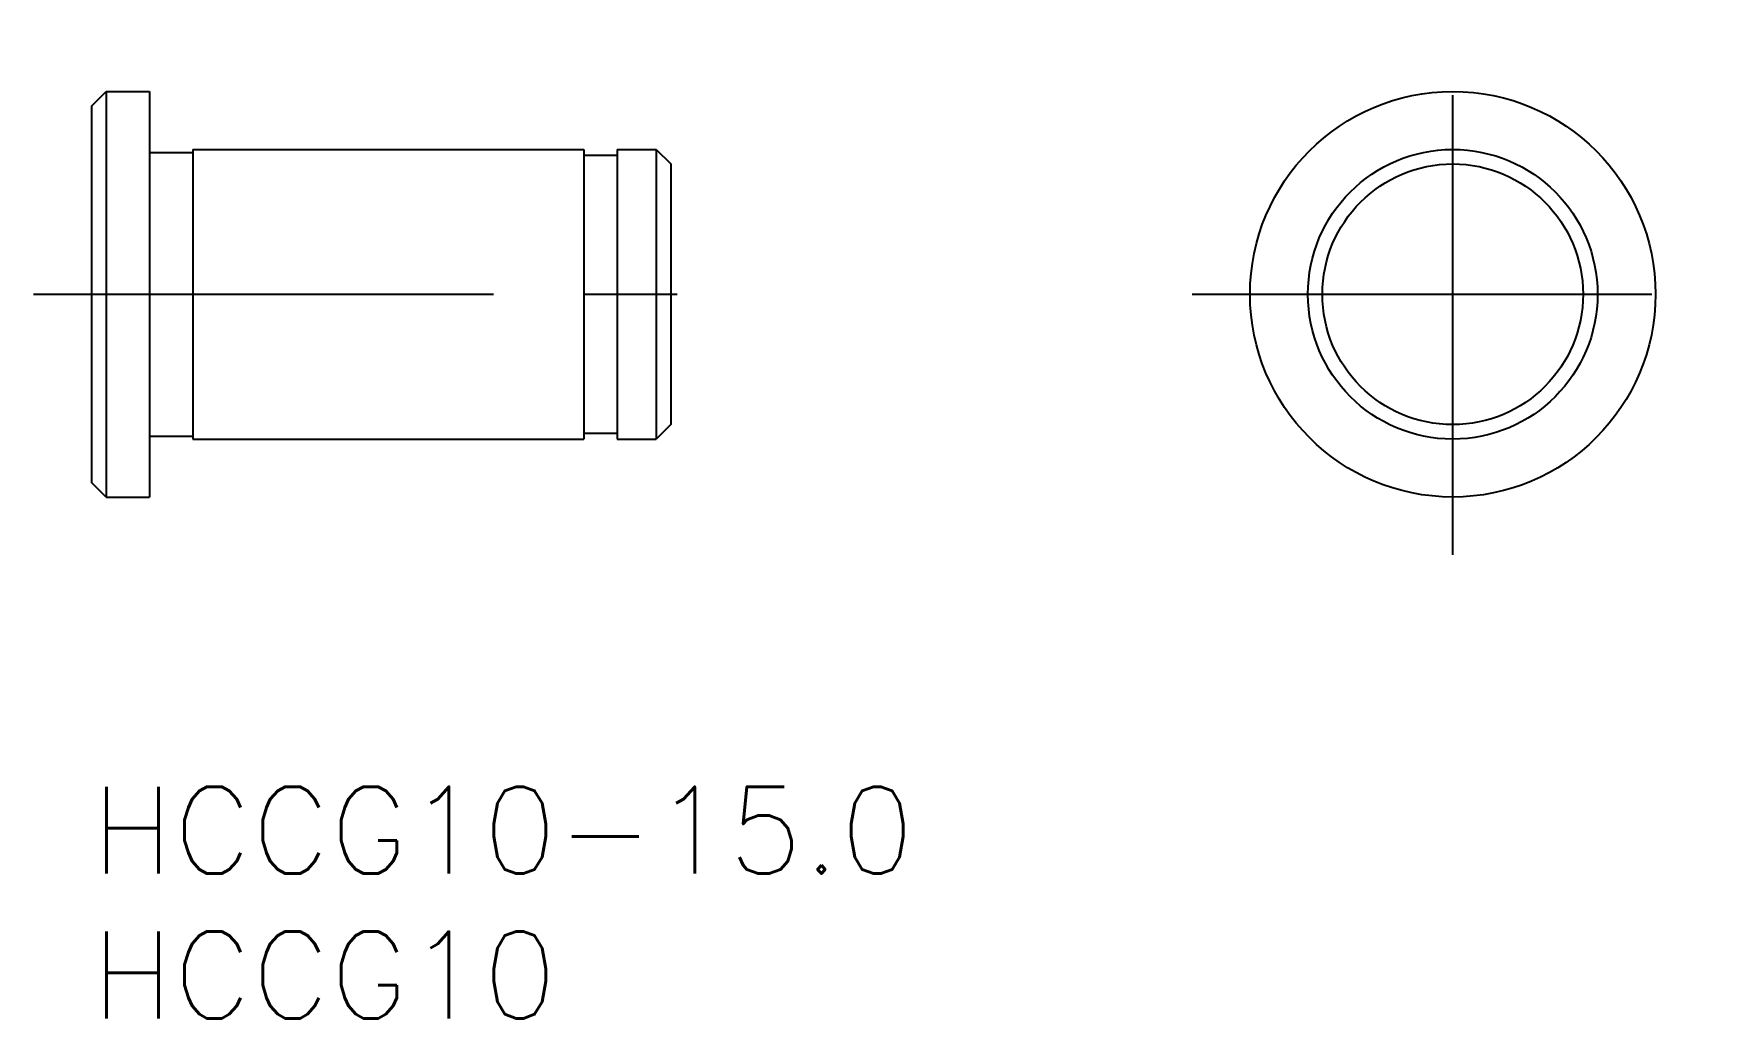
# Model space of a CAD drawing. Extents: x -2 to 56, y -8 to 26.
import ezdxf

# ---------------------------------------------------------------- set-up
doc = ezdxf.new("R2010")
doc.units = 0
doc.header["$LTSCALE"] = 0.5
doc.linetypes.add('CENTER', pattern=[50.8, 31.75, -6.35, 6.35, -6.35])
for name, color, linetype in [('MSM_CENTER', 1, 'CENTER'), ('MSM_CONTINUOUS', 7, 'CONTINUOUS'), ('MSM_PART_NUMBER', 7, 'CONTINUOUS')]:
    doc.layers.add(name, color=color, linetype=linetype)
doc.styles.get("Standard").update_dxf_attribs({"font": 'txt.shx', "height": 3, "bigfont": 'bigfont.shx'})

# ---------------------------------------------------------------- blocks, each defined once
blk = doc.blocks.new('*U3')
at = {"layer": 'MSM_PART_NUMBER'}
blk.add_text('HCCG10-15.0', height=3, dxfattribs=at).set_placement((0, -3))
blk = doc.blocks.new('*U4')
at = {"layer": 'MSM_PART_NUMBER'}
blk.add_text('HCCG10', height=3, dxfattribs=at).set_placement((0, -8))

msp = doc.modelspace()

# ---------------------------------------------------------------- linework, layer by layer
at = {"layer": 'MSM_CENTER'}
for p, q in [((47, 8), (47, 26)), ((-2, 17), (22, 17)), ((38, 17), (56, 17))]:
    msp.add_line(p, q, dxfattribs=at)
at = {"layer": 'MSM_CONTINUOUS'}
for p, q in [((0.000001, 23.5), (0.5, 23.999999)), ((0.5, 24), (0.5, 10)), ((0.5, 24), (2, 24)), ((2, 24), (2, 10)), ((0, 23.5), (0, 10.5)), ((2, 21.9), (3.5, 21.9)), ((3.5, 22), (17, 22)), ((3.5, 22), (3.5, 12)), ((5.975, 22), (5.975, 22.0001)), ((9.65, 22), (9.6501, 22)), ((17, 22), (17, 12)), ((17, 21.8), (18.15, 21.8)), ((18.15, 22), (18.15, 12)), ((18.15, 22), (19.5, 22)), ((18.15, 22), (19.5, 22)), ((18.15, 22), (19.5, 22)), ((19.5, 22), (19.5, 12)), ((19.5, 21.999999), (20, 21.499999)), ((20, 21.5), (20, 12.5)), ((17, 12.2), (18.15, 12.2)), ((20, 12.499999), (19.5, 12)), ((2, 12.1), (3.5, 12.1)), ((3.5, 12), (17, 12)), ((18.15, 12), (19.5, 12)), ((18.15, 12), (19.5, 12)), ((18.15, 12), (19.5, 12)), ((0.499999, 10.000001), (0, 10.5)), ((0.5, 10), (2, 10))]:
    msp.add_line(p, q, dxfattribs=at)
for radius in [7, 5, 4.5]:
    msp.add_circle((47, 17), radius, dxfattribs=at)

# ---------------------------------------------------------------- block references
for name in ['*U3', '*U4']:
    msp.add_blockref(name, (0, 0), dxfattribs=at)

doc.saveas('drawing.dxf')
